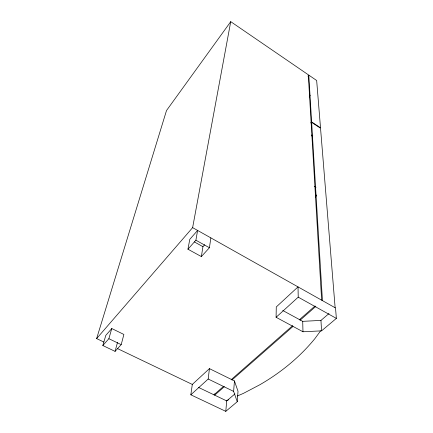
<?xml version="1.0" encoding="UTF-8"?>
<svg xmlns="http://www.w3.org/2000/svg" width="433" height="433" viewBox="0 0 433 433"><rect width="100%" height="100%" fill="white"/><g stroke="black" fill="none" stroke-linecap="round" stroke-linejoin="round"><path stroke-width="0.65" d="M276.086 317.286L276.276 306.954L298.023 286.89L298.223 297.157L276.086 317.286L302.981 331.77L321.546 330.855L336.371 318.39L335.515 307.966L192.625 227.634L230.735 21.65L308.291 74.768L321.643 300.166M237.252 401.71L238.015 391.264L234.448 380.943L209.431 368.635L192.306 384.434L190.829 394.804L225.788 411.35L237.252 401.71L233.62 391.378L234.448 380.943M225.788 411.35L226.708 400.92L234.93 393.9M214.828 393.819L214.687 395.161L224.343 386.685M190.829 394.804L208.192 379.016L209.431 368.635M187.949 249.208L195.9 240.212L197.605 230.432L189.778 239.373L187.949 249.208L201.367 256.585L209.42 247.736L210.86 237.885M201.367 256.585L202.942 246.68L204.701 244.721M121.197 344.636L123.887 334.455L111.779 328.544L105.804 335.369L102.827 345.529L115.07 351.369L121.197 344.636L108.867 338.693L102.827 345.529M115.07 351.369L117.484 342.454M108.867 338.693L111.779 328.544M103.925 342.081L96.629 338.584L166.505 110.545L230.735 21.65M309.238 96.97L310.18 95.233M315.381 196.679L316.431 194.964M315.408 197.183L316.458 195.462M320.599 330.85L314.997 338.487A318.293 230.962 21.6 0 1 259.703 384.823L243.427 393.37L237.333 396.011M307.917 76.138L308.789 75.109L316.664 80.5L320.507 127.762L311.625 121.906L308.789 75.109M96.629 338.584L192.625 227.634M310.726 122.907L311.625 121.906M213.956 394.809L223.607 386.328M231.227 379.633L292.686 325.611M299.29 319.808L315.04 305.969M231.969 379.995L292.957 326.482M300.074 320.236L315.83 306.412M282.738 310.472L302.71 321.346L320.956 320.404L328.988 313.541M226.362 400.758L228.797 399.702M117.3 348.489L192.68 384.612M198.341 387.329L226.708 400.92M208.192 379.016L233.62 391.378M194.357 241.912L202.942 246.68M195.9 240.212L209.42 247.736M298.223 297.157L336.371 318.39M314.32 186.287L315.993 187.327M311.619 134.972L312.756 135.713M311.598 135.783L312.664 136.482M335.137 307.755L320.539 128.244L311.646 122.382L322.439 300.616M320.956 320.404L321.546 330.855M302.71 321.346L302.981 331.77"/></g></svg>
